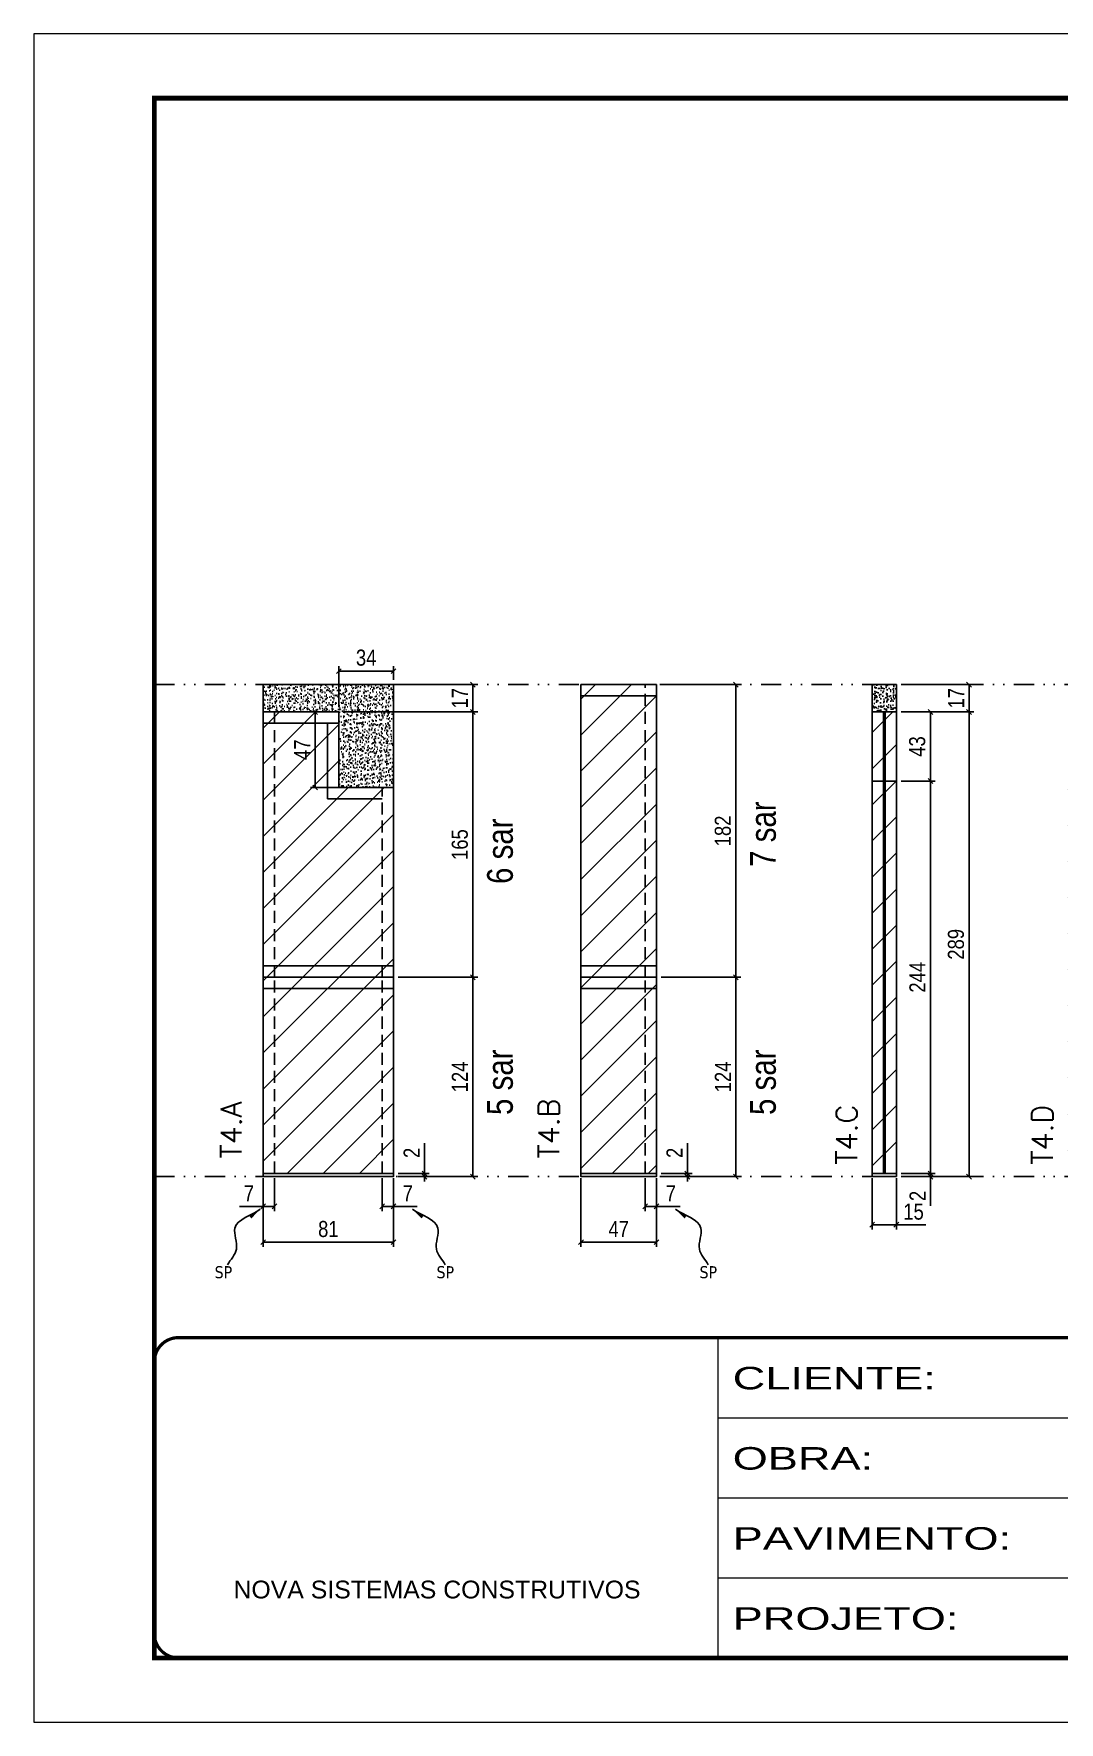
# Model space of a CAD drawing. Extents: x 14400 to 27878, y -21631 to 6985.
# Drawn here: x 15998 to 16636, y -7848 to -6798 of the extents above; entities that cross this region are included whole.
import ezdxf

# ---------------------------------------------------------------- set-up
doc = ezdxf.new("R2010")
doc.units = 0
for name, pattern in [('CONTINUO', [0]), ('DASHED', [0.75, 0.5, -0.25]), ('DIVIDE2', [0.625, 0.25, -0.125, 0, -0.125, 0, -0.125]), ('HIDDEN', [0.375, 0.25, -0.125])]:
    doc.linetypes.add(name, pattern=pattern)
for name, color, linetype in [('COTA', 241, 'Continuous'), ('NOMENCLATURA', 7, 'Continuous'), ('Nível', 160, 'Continuous'), ('Painéis', 200, 'Continuous'), ('SARR_2.2x7', 40, 'Continuous'), ('texto', 7, 'Continuous')]:
    doc.layers.add(name, color=color, linetype=linetype)
for name, color, linetype, lineweight in [('Folhas', 255, 'Continuous', 9), ('Hachura', 251, 'Continuous', 9), ('SARRAFO DE PRESSAO', 251, 'DASHED', 9), ('Texto Seção', 7, 'Continuous', 15)]:
    doc.layers.add(name, color=color, linetype=linetype, lineweight=lineweight)
doc.styles.add('ARIAL', font='arial.ttf')
doc.styles.add('ARIAL_NARROW', font='ARIALN.TTF', dxfattribs={"height": 0.2})
doc.styles.add('COTA TECNICA', font='techl___.ttf', dxfattribs={"height": 10})
doc.styles.add('COTA TECNICA-50', font='techl___.ttf', dxfattribs={"height": 10})
doc.styles.add('REGUA-120', font='ROMANS.shx', dxfattribs={"height": 15})
doc.styles.get("Standard").update_dxf_attribs({"font": 'arial.ttf'})
doc.styles.add('Tecnologia', font='')
doc.styles.get('Tecnologia').set_extended_font_data('Forgotten Futurist')
doc.dimstyles.new('COTA PAINEL-50', dxfattribs={"dimtxt": 10, "dimasz": 3, "dimexe": 3, "dimexo": 3, "dimgap": 3, "dimtad": 1, "dimdec": 1, "dimzin": 12, "dimdsep": 46, "dimtxsty": 'COTA TECNICA-50', "dimblk1": 'OBLIQUE', "dimblk2": 'OBLIQUE', "dimsah": 1, "dimcen": 0.9, "dimclrd": 4, "dimclre": 4, "dimclrt": 240, "dimadec": 1, "dimazin": 3, "dimtfac": 1, "dimtdec": 1, "dimtmove": 0, "dimatfit": 3, "dimfxl": 1, "dimtolj": 1, "dimtzin": 12, "dimarcsym": 0})
doc.dimstyles.new('PAINEL', dxfattribs={"dimtxt": 10, "dimasz": 3, "dimexe": 3, "dimexo": 3, "dimgap": 3, "dimtad": 1, "dimdec": 1, "dimzin": 12, "dimdsep": 46, "dimtxsty": 'COTA TECNICA', "dimblk1": 'OBLIQUE', "dimblk2": 'OBLIQUE', "dimsah": 1, "dimcen": 0.9, "dimclrd": 4, "dimclre": 4, "dimclrt": 240, "dimadec": 1, "dimazin": 3, "dimtfac": 1, "dimtdec": 1, "dimtmove": 0, "dimatfit": 3, "dimfxl": 1, "dimtolj": 1, "dimtzin": 12, "dimarcsym": 0})
doc.dimstyles.get("Standard").update_dxf_attribs({"dimtxt": 0.18, "dimasz": 0.18, "dimexe": 0.18, "dimexo": 0.0625, "dimgap": 0.09, "dimtad": 0, "dimtih": 1, "dimtoh": 1, "dimdec": 4, "dimzin": 0, "dimdsep": 46, "dimtxsty": 'Standard', "dimcen": 0.09, "dimadec": 0, "dimazin": 0, "dimtfac": 1, "dimtdec": 4, "dimtofl": 0, "dimtmove": 0, "dimatfit": 3, "dimfxl": 1, "dimtolj": 1, "dimtzin": 0, "dimarcsym": 0})

# ---------------------------------------------------------------- blocks, each defined once
blk = doc.blocks.new('9999999999')
at = {"color": 30, "linetype": 'CONTINUO'}
for p, q in [((98564.6, 34230.2), (98564.6, 34429.4)), ((98564.6, 34379.6), (99584, 34379.6)), ((98564.6, 34329.8), (99488, 34329.8)), ((98564.6, 34280), (99488, 34280))]:
    blk.add_line(p, q, dxfattribs=at)
at = {"color": 30, "linetype": 'CONTINUO', "const_width": 2}
blk.add_lwpolyline([(99584, 34230.2), (99584, 34414.4, 0.414214), (99569, 34429.4), (98229, 34429.4, 0.414214), (98214, 34414.4), (98214, 34245.2, 0.414214), (98229, 34230.2), (99584, 34230.2)], format="xyb", dxfattribs=at)
at = {"layer": 'Folhas'}
blk.add_lwpolyline([(98139, 34190.2), (99624, 34190.2), (99624, 35240.2), (98139, 35240.2)], close=True, dxfattribs=at)
at = {"layer": 'Folhas', "color": 30, "const_width": 3}
blk.add_lwpolyline([(98214, 34230.2), (99584, 34230.2), (99584, 35200.2), (98214, 35200.2)], close=True, dxfattribs=at)
at = {"color": 7, "linetype": 'Continuous', "ltscale": 5, "style": 'ARIAL'}
blk.add_text('NOVA SISTEMAS CONSTRUTIVOS', height=11.059, dxfattribs=at).set_placement((98263.2, 34267.2))
at = {"layer": 'Folhas', "color": 7, "style": 'Tecnologia', "width": 1.5}
for s, p in [('CLIENTE:', (98573.7, 34397.2)), ('OBRA:', (98573.7, 34347.3)), ('PAVIMENTO:', (98573.7, 34297.5)), ('PROJETO:', (98573.7, 34247.7))]:
    blk.add_text(s, height=14, dxfattribs=at).set_placement(p)
blk = doc.blocks.new('_Oblique')
at = {"color": 0, "linetype": 'ByBlock', "lineweight": -2}
blk.add_line((-0.5, -0.5), (0.5, 0.5), dxfattribs=at)
blk = doc.blocks.new('*D2372')
at = {"layer": 'COTA', "color": 4, "lineweight": -2, "transparency": 16777216}
for p, q in [((16141.2, -7509.9), (16141.2, -7552.6)), ((16222.2, -7509.9), (16222.2, -7552.6)), ((16222.2, -7549.6), (16141.2, -7549.6))]:
    blk.add_line(p, q, dxfattribs=at)
at = {"layer": 'Defpoints', "color": 0, "transparency": 16777216}
for p in [(16141.2, -7506.9), (16222.2, -7506.9), (16141.2, -7549.6)]:
    blk.add_point(p, dxfattribs=at)
at = {"layer": 'COTA', "color": 4, "lineweight": -2, "transparency": 16777216, "xscale": 3, "yscale": 3, "zscale": 3, "rotation": 180}
blk.add_blockref('_Oblique', (16141.2, -7549.6), dxfattribs=at)
at = {"layer": 'COTA', "color": 4, "lineweight": -2, "transparency": 16777216, "xscale": 3, "yscale": 3, "zscale": 3}
blk.add_blockref('_Oblique', (16222.2, -7549.6), dxfattribs=at)
at = {"layer": 'COTA', "color": 240, "transparency": 16777216, "insert": (16181.7, -7541.5), "char_height": 10, "attachment_point": 5, "style": 'COTA TECNICA'}
blk.add_mtext('\\A1;81', dxfattribs=at)
blk = doc.blocks.new('*D2373')
at = {"layer": 'COTA', "color": 4, "lineweight": -2, "transparency": 16777216}
for p, q in [((16215.2, -7509.9), (16215.2, -7530.4)), ((16222.2, -7511.9), (16222.2, -7530.4)), ((16215.2, -7527.4), (16222.2, -7527.4)), ((16222.2, -7527.4), (16236.9, -7527.4))]:
    blk.add_line(p, q, dxfattribs=at)
at = {"layer": 'Defpoints', "color": 0, "transparency": 16777216}
for p in [(16215.2, -7506.9), (16222.2, -7508.9), (16222.2, -7527.4)]:
    blk.add_point(p, dxfattribs=at)
at = {"layer": 'COTA', "color": 4, "lineweight": -2, "transparency": 16777216, "xscale": 3, "yscale": 3, "zscale": 3, "rotation": 180}
blk.add_blockref('_Oblique', (16215.2, -7527.4), dxfattribs=at)
at = {"layer": 'COTA', "color": 4, "lineweight": -2, "transparency": 16777216, "xscale": 3, "yscale": 3, "zscale": 3}
blk.add_blockref('_Oblique', (16222.2, -7527.4), dxfattribs=at)
at = {"layer": 'COTA', "color": 240, "transparency": 16777216, "insert": (16231.1, -7519.3), "char_height": 10, "attachment_point": 5, "style": 'COTA TECNICA-50'}
blk.add_mtext('\\A1;7', dxfattribs=at)
blk = doc.blocks.new('*D2374')
at = {"layer": 'COTA', "color": 4, "lineweight": -2, "transparency": 16777216}
for p, q in [((16141.2, -7511.9), (16141.2, -7530.4)), ((16148.2, -7509.9), (16148.2, -7530.4)), ((16141.2, -7527.4), (16126.5, -7527.4)), ((16148.2, -7527.4), (16141.2, -7527.4))]:
    blk.add_line(p, q, dxfattribs=at)
at = {"layer": 'Defpoints', "color": 0, "transparency": 16777216}
for p in [(16148.2, -7506.9), (16141.2, -7508.9), (16141.2, -7527.4)]:
    blk.add_point(p, dxfattribs=at)
at = {"layer": 'COTA', "color": 4, "lineweight": -2, "transparency": 16777216, "xscale": 3, "yscale": 3, "zscale": 3, "rotation": 180}
blk.add_blockref('_Oblique', (16141.2, -7527.4), dxfattribs=at)
at = {"layer": 'COTA', "color": 4, "lineweight": -2, "transparency": 16777216, "xscale": 3, "yscale": 3, "zscale": 3}
blk.add_blockref('_Oblique', (16148.2, -7527.4), dxfattribs=at)
at = {"layer": 'COTA', "color": 240, "transparency": 16777216, "insert": (16132.3, -7519.3), "char_height": 10, "attachment_point": 5, "style": 'COTA TECNICA-50'}
blk.add_mtext('\\A1;7', dxfattribs=at)
blk = doc.blocks.new('*D2391')
at = {"layer": 'COTA', "color": 4, "linetype": 'ByBlock', "lineweight": -2, "transparency": 16777216}
for p, q in [((16225.2, -7384.9), (16274.6, -7384.9)), ((16271.6, -7508.9), (16271.6, -7384.9)), ((16225.2, -7508.9), (16274.6, -7508.9))]:
    blk.add_line(p, q, dxfattribs=at)
at = {"layer": 'Defpoints', "color": 0, "linetype": 'ByBlock', "transparency": 16777216}
for p in [(16222.2, -7384.9), (16271.6, -7384.9), (16222.2, -7508.9)]:
    blk.add_point(p, dxfattribs=at)
at = {"layer": 'COTA', "color": 4, "linetype": 'ByBlock', "lineweight": -2, "transparency": 16777216, "xscale": 3, "yscale": 3, "zscale": 3}
for p, rotation in [((16271.6, -7384.9), 90), ((16271.6, -7508.9), 270)]:
    blk.add_blockref('_Oblique', p, dxfattribs=dict(at, rotation=rotation))
at = {"layer": 'COTA', "color": 240, "linetype": 'ByBlock', "transparency": 16777216, "insert": (16263.5, -7446.9), "char_height": 10, "attachment_point": 5, "rotation": 90, "style": 'COTA TECNICA'}
blk.add_mtext('\\A1;124', dxfattribs=at)
blk = doc.blocks.new('*D2375')
at = {"layer": 'COTA', "color": 4, "lineweight": -2, "transparency": 16777216}
for p, q in [((16241.5, -7506.9), (16241.5, -7488.1)), ((16225.2, -7506.9), (16244.5, -7506.9)), ((16241.5, -7508.9), (16241.5, -7506.9)), ((16225.2, -7508.9), (16244.5, -7508.9)), ((16241.5, -7508.9), (16241.5, -7511.9))]:
    blk.add_line(p, q, dxfattribs=at)
at = {"layer": 'Defpoints', "color": 0, "transparency": 16777216}
for p in [(16222.2, -7506.9), (16222.2, -7508.9), (16241.5, -7508.9)]:
    blk.add_point(p, dxfattribs=at)
at = {"layer": 'COTA', "color": 4, "lineweight": -2, "transparency": 16777216, "xscale": 3, "yscale": 3, "zscale": 3}
for p, rotation in [((16241.5, -7506.9), 270), ((16241.5, -7508.9), 90)]:
    blk.add_blockref('_Oblique', p, dxfattribs=dict(at, rotation=rotation))
at = {"layer": 'COTA', "color": 240, "transparency": 16777216, "insert": (16233.5, -7494.1), "char_height": 10, "attachment_point": 5, "rotation": 90, "style": 'COTA TECNICA-50'}
blk.add_mtext('\\A1;2', dxfattribs=at)
blk = doc.blocks.new('*D2392')
at = {"layer": 'COTA', "color": 4, "linetype": 'ByBlock', "lineweight": -2, "transparency": 16777216}
for p, q in [((16225.2, -7384.9), (16274.6, -7384.9)), ((16271.6, -7508.9), (16271.6, -7384.9)), ((16225.2, -7508.9), (16274.6, -7508.9))]:
    blk.add_line(p, q, dxfattribs=at)
at = {"layer": 'Defpoints', "color": 0, "linetype": 'ByBlock', "transparency": 16777216}
for p in [(16222.2, -7384.9), (16271.6, -7384.9), (16222.2, -7508.9)]:
    blk.add_point(p, dxfattribs=at)
at = {"layer": 'COTA', "color": 4, "linetype": 'ByBlock', "lineweight": -2, "transparency": 16777216, "xscale": 3, "yscale": 3, "zscale": 3}
for p, rotation in [((16271.6, -7384.9), 90), ((16271.6, -7508.9), 270)]:
    blk.add_blockref('_Oblique', p, dxfattribs=dict(at, rotation=rotation))
at = {"layer": 'COTA', "color": 240, "linetype": 'ByBlock', "transparency": 16777216, "insert": (16263.5, -7446.9), "char_height": 10, "attachment_point": 5, "rotation": 90, "style": 'COTA TECNICA'}
blk.add_mtext('\\A1;124', dxfattribs=at)
blk = doc.blocks.new('*D2393')
at = {"layer": 'COTA', "color": 4, "lineweight": -2, "transparency": 16777216}
for p, q in [((16191.2, -7219.9), (16274.6, -7219.9)), ((16271.6, -7384.9), (16271.6, -7219.9)), ((16225.2, -7384.9), (16274.6, -7384.9))]:
    blk.add_line(p, q, dxfattribs=at)
at = {"layer": 'Defpoints', "color": 0, "transparency": 16777216}
for p in [(16188.2, -7219.9), (16271.6, -7219.9), (16222.2, -7384.9)]:
    blk.add_point(p, dxfattribs=at)
at = {"layer": 'COTA', "color": 4, "lineweight": -2, "transparency": 16777216, "xscale": 3, "yscale": 3, "zscale": 3}
for p, rotation in [((16271.6, -7219.9), 90), ((16271.6, -7384.9), 270)]:
    blk.add_blockref('_Oblique', p, dxfattribs=dict(at, rotation=rotation))
at = {"layer": 'COTA', "color": 240, "transparency": 16777216, "insert": (16263.5, -7302.4), "char_height": 10, "attachment_point": 5, "rotation": 90, "style": 'COTA TECNICA'}
blk.add_mtext('\\A1;165', dxfattribs=at)
blk = doc.blocks.new('*D2376')
at = {"layer": 'COTA', "color": 4, "lineweight": -2, "transparency": 16777216}
for p, q in [((16338.8, -7509.9), (16338.8, -7552.6)), ((16385.8, -7509.9), (16385.8, -7552.6)), ((16338.8, -7549.6), (16385.8, -7549.6))]:
    blk.add_line(p, q, dxfattribs=at)
at = {"layer": 'Defpoints', "color": 0, "transparency": 16777216}
for p in [(16338.8, -7506.9), (16385.8, -7506.9), (16385.8, -7549.6)]:
    blk.add_point(p, dxfattribs=at)
at = {"layer": 'COTA', "color": 4, "lineweight": -2, "transparency": 16777216, "xscale": 3, "yscale": 3, "zscale": 3, "rotation": 180}
blk.add_blockref('_Oblique', (16338.8, -7549.6), dxfattribs=at)
at = {"layer": 'COTA', "color": 4, "lineweight": -2, "transparency": 16777216, "xscale": 3, "yscale": 3, "zscale": 3}
blk.add_blockref('_Oblique', (16385.8, -7549.6), dxfattribs=at)
at = {"layer": 'COTA', "color": 240, "transparency": 16777216, "insert": (16362.3, -7541.5), "char_height": 10, "attachment_point": 5, "style": 'COTA TECNICA'}
blk.add_mtext('\\A1;47', dxfattribs=at)
blk = doc.blocks.new('*D2377')
at = {"layer": 'COTA', "color": 4, "lineweight": -2, "transparency": 16777216}
for p, q in [((16378.8, -7509.9), (16378.8, -7530.4)), ((16385.8, -7511.9), (16385.8, -7530.4)), ((16378.8, -7527.4), (16385.8, -7527.4)), ((16385.8, -7527.4), (16400.5, -7527.4))]:
    blk.add_line(p, q, dxfattribs=at)
at = {"layer": 'Defpoints', "color": 0, "transparency": 16777216}
for p in [(16378.8, -7506.9), (16385.8, -7508.9), (16385.8, -7527.4)]:
    blk.add_point(p, dxfattribs=at)
at = {"layer": 'COTA', "color": 4, "lineweight": -2, "transparency": 16777216, "xscale": 3, "yscale": 3, "zscale": 3, "rotation": 180}
blk.add_blockref('_Oblique', (16378.8, -7527.4), dxfattribs=at)
at = {"layer": 'COTA', "color": 4, "lineweight": -2, "transparency": 16777216, "xscale": 3, "yscale": 3, "zscale": 3}
blk.add_blockref('_Oblique', (16385.8, -7527.4), dxfattribs=at)
at = {"layer": 'COTA', "color": 240, "transparency": 16777216, "insert": (16394.7, -7519.3), "char_height": 10, "attachment_point": 5, "style": 'COTA TECNICA-50'}
blk.add_mtext('\\A1;7', dxfattribs=at)
blk = doc.blocks.new('*D2378')
at = {"layer": 'COTA', "color": 4, "lineweight": -2, "transparency": 16777216}
for p, q in [((16405, -7506.9), (16405, -7488.1)), ((16388.8, -7506.9), (16408, -7506.9)), ((16405, -7508.9), (16405, -7506.9)), ((16388.8, -7508.9), (16408, -7508.9)), ((16405, -7508.9), (16405, -7511.9))]:
    blk.add_line(p, q, dxfattribs=at)
at = {"layer": 'Defpoints', "color": 0, "transparency": 16777216}
for p in [(16385.8, -7506.9), (16385.8, -7508.9), (16405, -7508.9)]:
    blk.add_point(p, dxfattribs=at)
at = {"layer": 'COTA', "color": 4, "lineweight": -2, "transparency": 16777216, "xscale": 3, "yscale": 3, "zscale": 3}
for p, rotation in [((16405, -7506.9), 270), ((16405, -7508.9), 90)]:
    blk.add_blockref('_Oblique', p, dxfattribs=dict(at, rotation=rotation))
at = {"layer": 'COTA', "color": 240, "transparency": 16777216, "insert": (16397, -7494.1), "char_height": 10, "attachment_point": 5, "rotation": 90, "style": 'COTA TECNICA-50'}
blk.add_mtext('\\A1;2', dxfattribs=at)
blk = doc.blocks.new('*D2379')
at = {"layer": 'COTA', "color": 4, "lineweight": -2, "transparency": 16777216}
for p, q in [((16520, -7509.9), (16520, -7541.8)), ((16535, -7509.9), (16535, -7541.8)), ((16520, -7538.8), (16535, -7538.8)), ((16535, -7538.8), (16553.4, -7538.8))]:
    blk.add_line(p, q, dxfattribs=at)
at = {"layer": 'Defpoints', "color": 0, "transparency": 16777216}
for p in [(16520, -7506.9), (16535, -7506.9), (16535, -7538.8)]:
    blk.add_point(p, dxfattribs=at)
at = {"layer": 'COTA', "color": 4, "lineweight": -2, "transparency": 16777216, "xscale": 3, "yscale": 3, "zscale": 3, "rotation": 180}
blk.add_blockref('_Oblique', (16520, -7538.8), dxfattribs=at)
at = {"layer": 'COTA', "color": 4, "lineweight": -2, "transparency": 16777216, "xscale": 3, "yscale": 3, "zscale": 3}
blk.add_blockref('_Oblique', (16535, -7538.8), dxfattribs=at)
at = {"layer": 'COTA', "color": 240, "transparency": 16777216, "insert": (16545.7, -7530.7), "char_height": 10, "attachment_point": 5, "style": 'COTA TECNICA'}
blk.add_mtext('\\A1;15', dxfattribs=at)
blk = doc.blocks.new('*D2380')
at = {"layer": 'COTA', "color": 4, "lineweight": -2, "transparency": 16777216}
for p, q in [((16538, -7506.9), (16559.2, -7506.9)), ((16556.2, -7506.9), (16556.2, -7503.9)), ((16556.2, -7506.9), (16556.2, -7508.9)), ((16538, -7508.9), (16559.2, -7508.9)), ((16556.2, -7508.9), (16556.2, -7527))]:
    blk.add_line(p, q, dxfattribs=at)
at = {"layer": 'Defpoints', "color": 0, "transparency": 16777216}
for p in [(16535, -7506.9), (16556.2, -7506.9), (16535, -7508.9)]:
    blk.add_point(p, dxfattribs=at)
at = {"layer": 'COTA', "color": 4, "lineweight": -2, "transparency": 16777216, "xscale": 3, "yscale": 3, "zscale": 3}
for p, rotation in [((16556.2, -7506.9), 270), ((16556.2, -7508.9), 90)]:
    blk.add_blockref('_Oblique', p, dxfattribs=dict(at, rotation=rotation))
at = {"layer": 'COTA', "color": 240, "transparency": 16777216, "insert": (16548.2, -7520.9), "char_height": 10, "attachment_point": 5, "rotation": 90, "style": 'COTA TECNICA-50'}
blk.add_mtext('\\A1;2', dxfattribs=at)
blk = doc.blocks.new('*D2381')
at = {"layer": 'COTA', "color": 4, "lineweight": -2, "transparency": 16777216}
for p, q in [((16538, -7219.9), (16583.2, -7219.9)), ((16580.2, -7508.9), (16580.2, -7219.9)), ((16538, -7508.9), (16583.2, -7508.9))]:
    blk.add_line(p, q, dxfattribs=at)
at = {"layer": 'Defpoints', "color": 0, "transparency": 16777216}
for p in [(16535, -7219.9), (16580.2, -7219.9), (16535, -7508.9)]:
    blk.add_point(p, dxfattribs=at)
at = {"layer": 'COTA', "color": 4, "lineweight": -2, "transparency": 16777216, "xscale": 3, "yscale": 3, "zscale": 3}
for p, rotation in [((16580.2, -7219.9), 90), ((16580.2, -7508.9), 270)]:
    blk.add_blockref('_Oblique', p, dxfattribs=dict(at, rotation=rotation))
at = {"layer": 'COTA', "color": 240, "transparency": 16777216, "insert": (16572.1, -7364.4), "char_height": 10, "attachment_point": 5, "rotation": 90, "style": 'COTA TECNICA-50'}
blk.add_mtext('\\A1;289', dxfattribs=at)
blk = doc.blocks.new('*D2394')
at = {"layer": 'COTA', "color": 4, "lineweight": -2, "transparency": 16777216}
for p, q in [((16538, -7202.9), (16583.2, -7202.9)), ((16580.2, -7219.9), (16580.2, -7202.9)), ((16538, -7219.9), (16583.2, -7219.9))]:
    blk.add_line(p, q, dxfattribs=at)
at = {"layer": 'Defpoints', "color": 0, "transparency": 16777216}
for p in [(16535, -7202.9), (16580.2, -7202.9), (16535, -7219.9)]:
    blk.add_point(p, dxfattribs=at)
at = {"layer": 'COTA', "color": 4, "lineweight": -2, "transparency": 16777216, "xscale": 3, "yscale": 3, "zscale": 3}
for p, rotation in [((16580.2, -7202.9), 90), ((16580.2, -7219.9), 270)]:
    blk.add_blockref('_Oblique', p, dxfattribs=dict(at, rotation=rotation))
at = {"layer": 'COTA', "color": 240, "transparency": 16777216, "insert": (16572.2, -7211.4), "char_height": 10, "attachment_point": 5, "rotation": 90, "style": 'COTA TECNICA'}
blk.add_mtext('\\A1;17', dxfattribs=at)
blk = doc.blocks.new('*D2390')
at = {"layer": 'COTA', "color": 4, "lineweight": -2, "transparency": 16777216}
for p, q in [((16186.2, -7202.9), (16274.6, -7202.9)), ((16271.6, -7219.9), (16271.6, -7202.9)), ((16191.2, -7219.9), (16274.6, -7219.9))]:
    blk.add_line(p, q, dxfattribs=at)
at = {"layer": 'Defpoints', "color": 0, "transparency": 16777216}
for p in [(16183.2, -7202.9), (16271.6, -7202.9), (16188.2, -7219.9)]:
    blk.add_point(p, dxfattribs=at)
at = {"layer": 'COTA', "color": 4, "lineweight": -2, "transparency": 16777216, "xscale": 3, "yscale": 3, "zscale": 3}
for p, rotation in [((16271.6, -7202.9), 90), ((16271.6, -7219.9), 270)]:
    blk.add_blockref('_Oblique', p, dxfattribs=dict(at, rotation=rotation))
at = {"layer": 'COTA', "color": 240, "transparency": 16777216, "insert": (16263.5, -7211.4), "char_height": 10, "attachment_point": 5, "rotation": 90, "style": 'COTA TECNICA'}
blk.add_mtext('\\A1;17', dxfattribs=at)
blk = doc.blocks.new('*D2369')
at = {"layer": 'COTA', "color": 4, "linetype": 'ByBlock', "lineweight": -2, "transparency": 16777216}
for p, q in [((16388.8, -7384.9), (16438.2, -7384.9)), ((16435.2, -7508.9), (16435.2, -7384.9)), ((16388.8, -7508.9), (16438.2, -7508.9))]:
    blk.add_line(p, q, dxfattribs=at)
at = {"layer": 'Defpoints', "color": 0, "linetype": 'ByBlock', "transparency": 16777216}
for p in [(16385.8, -7384.9), (16435.2, -7384.9), (16385.8, -7508.9)]:
    blk.add_point(p, dxfattribs=at)
at = {"layer": 'COTA', "color": 4, "linetype": 'ByBlock', "lineweight": -2, "transparency": 16777216, "xscale": 3, "yscale": 3, "zscale": 3}
for p, rotation in [((16435.2, -7384.9), 90), ((16435.2, -7508.9), 270)]:
    blk.add_blockref('_Oblique', p, dxfattribs=dict(at, rotation=rotation))
at = {"layer": 'COTA', "color": 240, "linetype": 'ByBlock', "transparency": 16777216, "insert": (16427.1, -7446.9), "char_height": 10, "attachment_point": 5, "rotation": 90, "style": 'COTA TECNICA'}
blk.add_mtext('\\A1;124', dxfattribs=at)
blk = doc.blocks.new('*D2370')
at = {"layer": 'COTA', "color": 4, "linetype": 'ByBlock', "lineweight": -2, "transparency": 16777216}
for p, q in [((16388.8, -7384.9), (16438.2, -7384.9)), ((16435.2, -7508.9), (16435.2, -7384.9)), ((16388.8, -7508.9), (16438.2, -7508.9))]:
    blk.add_line(p, q, dxfattribs=at)
at = {"layer": 'Defpoints', "color": 0, "linetype": 'ByBlock', "transparency": 16777216}
for p in [(16385.8, -7384.9), (16435.2, -7384.9), (16385.8, -7508.9)]:
    blk.add_point(p, dxfattribs=at)
at = {"layer": 'COTA', "color": 4, "linetype": 'ByBlock', "lineweight": -2, "transparency": 16777216, "xscale": 3, "yscale": 3, "zscale": 3}
for p, rotation in [((16435.2, -7384.9), 90), ((16435.2, -7508.9), 270)]:
    blk.add_blockref('_Oblique', p, dxfattribs=dict(at, rotation=rotation))
at = {"layer": 'COTA', "color": 240, "linetype": 'ByBlock', "transparency": 16777216, "insert": (16427.1, -7446.9), "char_height": 10, "attachment_point": 5, "rotation": 90, "style": 'COTA TECNICA'}
blk.add_mtext('\\A1;124', dxfattribs=at)
blk = doc.blocks.new('*D2371')
at = {"layer": 'COTA', "color": 4, "lineweight": -2, "transparency": 16777216}
for p, q in [((16388.8, -7202.9), (16438.2, -7202.9)), ((16435.2, -7384.9), (16435.2, -7202.9)), ((16388.8, -7384.9), (16438.2, -7384.9))]:
    blk.add_line(p, q, dxfattribs=at)
at = {"layer": 'Defpoints', "color": 0, "transparency": 16777216}
for p in [(16385.8, -7202.9), (16435.2, -7202.9), (16385.8, -7384.9)]:
    blk.add_point(p, dxfattribs=at)
at = {"layer": 'COTA', "color": 4, "lineweight": -2, "transparency": 16777216, "xscale": 3, "yscale": 3, "zscale": 3}
for p, rotation in [((16435.2, -7202.9), 90), ((16435.2, -7384.9), 270)]:
    blk.add_blockref('_Oblique', p, dxfattribs=dict(at, rotation=rotation))
at = {"layer": 'COTA', "color": 240, "transparency": 16777216, "insert": (16427.1, -7293.9), "char_height": 10, "attachment_point": 5, "rotation": 90, "style": 'COTA TECNICA'}
blk.add_mtext('\\A1;182', dxfattribs=at)
blk = doc.blocks.new('*D2401')
at = {"layer": 'COTA', "color": 4, "lineweight": -2, "transparency": 16777216}
for p, q in [((16188.2, -7216.9), (16188.2, -7191.5)), ((16222.2, -7199.9), (16222.2, -7191.5)), ((16188.2, -7194.5), (16222.2, -7194.5))]:
    blk.add_line(p, q, dxfattribs=at)
at = {"layer": 'Defpoints', "color": 0, "transparency": 16777216}
for p in [(16222.2, -7194.5), (16222.2, -7202.9), (16188.2, -7219.9)]:
    blk.add_point(p, dxfattribs=at)
at = {"layer": 'COTA', "color": 4, "lineweight": -2, "transparency": 16777216, "xscale": 3, "yscale": 3, "zscale": 3, "rotation": 180}
blk.add_blockref('_Oblique', (16188.2, -7194.5), dxfattribs=at)
at = {"layer": 'COTA', "color": 4, "lineweight": -2, "transparency": 16777216, "xscale": 3, "yscale": 3, "zscale": 3}
blk.add_blockref('_Oblique', (16222.2, -7194.5), dxfattribs=at)
at = {"layer": 'COTA', "color": 240, "transparency": 16777216, "insert": (16205.2, -7186.2), "char_height": 10, "attachment_point": 5, "style": 'COTA TECNICA'}
blk.add_mtext('\\A1;34', dxfattribs=at)
blk = doc.blocks.new('*D2402')
at = {"layer": 'COTA', "color": 4, "lineweight": -2, "transparency": 16777216}
for p, q in [((16185.2, -7219.9), (16170.5, -7219.9)), ((16173.5, -7219.9), (16173.5, -7266.9)), ((16185.2, -7266.9), (16170.5, -7266.9))]:
    blk.add_line(p, q, dxfattribs=at)
at = {"layer": 'Defpoints', "color": 0, "transparency": 16777216}
for p in [(16188.2, -7219.9), (16173.5, -7266.9), (16188.2, -7266.9)]:
    blk.add_point(p, dxfattribs=at)
at = {"layer": 'COTA', "color": 4, "lineweight": -2, "transparency": 16777216, "xscale": 3, "yscale": 3, "zscale": 3}
for p, rotation in [((16173.5, -7219.9), 90), ((16173.5, -7266.9), 270)]:
    blk.add_blockref('_Oblique', p, dxfattribs=dict(at, rotation=rotation))
at = {"layer": 'COTA', "color": 240, "transparency": 16777216, "insert": (16165.4, -7243.4), "char_height": 10, "attachment_point": 5, "rotation": 90, "style": 'COTA TECNICA'}
blk.add_mtext('\\A1;47', dxfattribs=at)
blk = doc.blocks.new('*D2403')
at = {"layer": 'COTA', "color": 4, "lineweight": -2, "transparency": 16777216}
for p, q in [((16538, -7262.9), (16559.2, -7262.9)), ((16556.2, -7506.9), (16556.2, -7262.9)), ((16538, -7506.9), (16559.2, -7506.9))]:
    blk.add_line(p, q, dxfattribs=at)
at = {"layer": 'Defpoints', "color": 0, "transparency": 16777216}
for p in [(16535, -7262.9), (16556.2, -7262.9), (16535, -7506.9)]:
    blk.add_point(p, dxfattribs=at)
at = {"layer": 'COTA', "color": 4, "lineweight": -2, "transparency": 16777216, "xscale": 3, "yscale": 3, "zscale": 3}
for p, rotation in [((16556.2, -7262.9), 90), ((16556.2, -7506.9), 270)]:
    blk.add_blockref('_Oblique', p, dxfattribs=dict(at, rotation=rotation))
at = {"layer": 'COTA', "color": 240, "transparency": 16777216, "insert": (16548.1, -7384.9), "char_height": 10, "attachment_point": 5, "rotation": 90, "style": 'COTA TECNICA'}
blk.add_mtext('\\A1;244', dxfattribs=at)
blk = doc.blocks.new('*D2404')
at = {"layer": 'COTA', "color": 4, "lineweight": -2, "transparency": 16777216}
for p, q in [((16538, -7219.9), (16559.2, -7219.9)), ((16556.2, -7262.9), (16556.2, -7219.9)), ((16538, -7262.9), (16559.2, -7262.9))]:
    blk.add_line(p, q, dxfattribs=at)
at = {"layer": 'Defpoints', "color": 0, "transparency": 16777216}
for p in [(16535, -7219.9), (16556.2, -7219.9), (16535, -7262.9)]:
    blk.add_point(p, dxfattribs=at)
at = {"layer": 'COTA', "color": 4, "lineweight": -2, "transparency": 16777216, "xscale": 3, "yscale": 3, "zscale": 3}
for p, rotation in [((16556.2, -7219.9), 90), ((16556.2, -7262.9), 270)]:
    blk.add_blockref('_Oblique', p, dxfattribs=dict(at, rotation=rotation))
at = {"layer": 'COTA', "color": 240, "transparency": 16777216, "insert": (16548, -7241.4), "char_height": 10, "attachment_point": 5, "rotation": 90, "style": 'COTA TECNICA'}
blk.add_mtext('\\A1;43', dxfattribs=at)

msp = doc.modelspace()

# ---------------------------------------------------------------- hatches: boundary and pattern name
at = {"layer": 'COTA'}
h = msp.add_hatch(dxfattribs=at)
h.set_pattern_fill('AR-CONC', color=256, scale=0.03)
h.set_pattern_definition([(50, (-332.0075, 0), (5.4655401, -0.4781726), [0.5715, -6.2865]), (355, (-332.0075, 0), (-1.0573026, 5.7317054), [0.4572, -5.0292175]), (100.451445, (-331.552, -0.04), (4.4082374, 5.2535326), [0.4857003, -5.3427073]), (46.1842, (-332.0075, 1.524), (8.1323712, -1.2612698), [0.85725, -9.42975]), (96.63556, (-331.33, 1.419), (7.122124, 7.4227837), [0.7285507, -8.0140682]), (351.18415, (-332.0075, 1.524), (7.122124, 7.4227837), [0.685799, -7.543792]), (21, (-331.2455, 1.143), (4.5484317, -3.067956), [0.5715, -6.2865]), (326, (-331.2455, 1.143), (1.8540609, 5.525639), [0.4572, -5.0292]), (71.451445, (-330.8665, 0.8873), (6.4024926, 2.457683), [0.4857003, -5.3426981]), (37.5, (-332.0075, 0), (0.0926581, 2.53665117), [0, -4.96824, 0, -5.1054, 0, -5.04825]), (7.5, (-332.0075, 0), (2.00458988, 3.00541724), [0, -2.91084, 0, -4.85394, 0, -1.92405]), (327.5, (-333.7067, 0), (4.06771786, -0.17186232), [0, -1.905, 0, -5.9436, 0, -7.8867]), (317.5, (-334.4687, 0), (4.44387544, 0.7627947), [0, -2.4765, 0, -3.94716, 0, -5.6007])])
h.paths.add_polyline_path([(16188.205, -7266.891), (16222.205, -7266.891), (16222.205, -7202.891), (16141.205, -7202.891), (16141.205, -7219.891), (16188.205, -7219.891)])
h = msp.add_hatch(dxfattribs=at)
h.set_pattern_fill('AR-CONC', color=256, scale=0.03)
h.set_pattern_definition([(50, (1063.5804, -10392.176), (5.4655401, -0.4781726), [0.5715, -6.2865]), (355, (1063.5804, -10392.176), (-1.0573026, 5.7317054), [0.4572, -5.0292175]), (100.451445, (1064.036, -10392.216), (4.4082374, 5.2535326), [0.4857003, -5.3427073]), (46.1842, (1063.5804, -10390.652), (8.1323712, -1.2612698), [0.85725, -9.42975]), (96.63556, (1064.258, -10390.757), (7.122124, 7.4227837), [0.7285507, -8.0140682]), (351.18415, (1063.58, -10390.652), (7.122124, 7.4227837), [0.685799, -7.543792]), (21, (1064.3424, -10391.033), (4.5484317, -3.067956), [0.5715, -6.2865]), (326, (1064.3424, -10391.033), (1.8540609, 5.525639), [0.4572, -5.0292]), (71.451445, (1064.7214, -10391.2886), (6.4024926, 2.457683), [0.4857003, -5.3426981]), (37.5, (1063.5804, -10392.176), (0.0926581, 2.53665117), [0, -4.96824, 0, -5.1054, 0, -5.04825]), (7.5, (1063.5804, -10392.176), (2.00458988, 3.00541724), [0, -2.91084, 0, -4.85394, 0, -1.92405]), (327.5, (1061.8812, -10392.176), (4.06771786, -0.17186232), [0, -1.905, 0, -5.9436, 0, -7.8867]), (317.5, (1061.119, -10392.176), (4.44387544, 0.7627947), [0, -2.4765, 0, -3.94716, 0, -5.6007])])
h.paths.add_polyline_path([(16520.014, -7219.891), (16535.014, -7219.891), (16535.014, -7202.891), (16520.014, -7202.891)])
at = {"layer": 'Hachura'}
h = msp.add_hatch(dxfattribs=at)
h.set_pattern_fill('ANSI31', color=256, scale=5)
h.paths.add_polyline_path([(16222.205, -7384.891), (16141.205, -7384.891), (16141.205, -7506.891), (16222.205, -7506.891)])
h.paths.add_polyline_path([(16222.205, -7266.891), (16188.205, -7266.891), (16188.205, -7219.891), (16141.205, -7219.891), (16141.205, -7384.891), (16222.205, -7384.891)])
h.paths.add_polyline_path([(16385.786, -7202.891), (16338.786, -7202.891), (16338.786, -7384.891), (16385.786, -7384.891)])
h.paths.add_polyline_path([(16385.786, -7384.891), (16338.786, -7384.891), (16338.786, -7506.891), (16385.786, -7506.891)])
h.paths.add_polyline_path([(16535.014, -7262.891), (16520.014, -7262.891), (16520.014, -7506.891), (16535.014, -7506.891)])
h.paths.add_polyline_path([(16535.014, -7219.891), (16520.014, -7219.891), (16520.014, -7262.891), (16535.014, -7262.891)])
h.paths.add_polyline_path([(16660.787, -7266.891), (16641.787, -7266.891), (16641.787, -7506.891), (16660.787, -7506.891)])
h.paths.add_polyline_path([(16803.75, -7266.891), (16760.75, -7266.891), (16760.75, -7384.891), (16803.75, -7384.891)])
h.paths.add_polyline_path([(16803.75, -7384.891), (16760.75, -7384.891), (16760.75, -7506.891), (16803.75, -7506.891)])
h.paths.add_polyline_path([(16963.293, -7384.891), (16916.293, -7384.891), (16916.293, -7506.891), (16963.293, -7506.891)])
h.paths.add_polyline_path([(16963.293, -7202.891), (16916.293, -7202.891), (16916.293, -7384.891), (16963.293, -7384.891)])
h.paths.add_polyline_path([(17125.816, -7266.891), (17073.816, -7266.891), (17073.816, -7384.891), (17125.816, -7384.891)])
h.paths.add_polyline_path([(17125.816, -7384.891), (17073.816, -7384.891), (17073.816, -7506.891), (17125.816, -7506.891)])
h.paths.add_polyline_path([(17329.074, -7384.891), (17243.074, -7384.891), (17243.074, -7506.891), (17329.074, -7506.891)])
h.paths.add_polyline_path([(17329.074, -7202.891), (17246.574, -7202.891), (17246.574, -7266.891), (17243.074, -7266.891), (17243.074, -7384.891), (17329.074, -7384.891)])

# ---------------------------------------------------------------- linework, layer by layer
at = {"layer": 'COTA'}
for p, q in [((16141.205, -7202.891), (16222.205, -7202.891)), ((16141.205, -7219.891), (16141.205, -7202.891)), ((16222.205, -7266.891), (16222.205, -7202.891)), ((16188.205, -7266.891), (16181.205, -7266.891)), ((16181.205, -7266.891), (16181.205, -7273.891))]:
    msp.add_line(p, q, dxfattribs=at)
msp.add_lwpolyline([(16520.014, -7219.891), (16535.014, -7219.891), (16535.014, -7202.891), (16520.014, -7202.891)], close=True, dxfattribs=at)
at = {"layer": 'Nível', "color": 4, "linetype": 'DIVIDE2', "ltscale": 50}
for p, q in [((16073.467, -7202.891), (17443.467, -7202.891)), ((16073.467, -7508.891), (17443.467, -7508.891))]:
    msp.add_line(p, q, dxfattribs=at)
at = {"layer": 'Painéis'}
for p, q in [((16338.786, -7506.891), (16338.786, -7202.891)), ((16338.786, -7202.891), (16385.786, -7202.891)), ((16385.786, -7202.891), (16385.786, -7506.891)), ((16141.205, -7219.891), (16141.205, -7506.891)), ((16141.205, -7219.891), (16188.205, -7219.891)), ((16188.205, -7266.891), (16188.205, -7219.891)), ((16520.014, -7219.891), (16520.014, -7506.891)), ((16520.014, -7219.891), (16535.014, -7219.891)), ((16535.014, -7219.891), (16535.014, -7506.891)), ((16520.014, -7262.891), (16535.014, -7262.891)), ((16222.205, -7266.891), (16188.205, -7266.891)), ((16222.205, -7506.891), (16222.205, -7266.891)), ((16222.205, -7384.891), (16141.205, -7384.891)), ((16338.786, -7384.891), (16385.786, -7384.891)), ((16141.205, -7506.891), (16222.205, -7506.891)), ((16385.786, -7506.891), (16338.786, -7506.891)), ((16520.014, -7506.891), (16535.014, -7506.891)), ((16520.014, -7508.891), (16520.014, -7506.891)), ((16535.014, -7506.891), (16535.014, -7508.891)), ((16535.014, -7508.891), (16520.014, -7508.891))]:
    msp.add_line(p, q, dxfattribs=at)
for points in [[(16222.205, -7506.891), (16141.205, -7506.891), (16141.205, -7508.891), (16222.205, -7508.891)], [(16338.786, -7506.891), (16385.786, -7506.891), (16385.786, -7508.891), (16338.786, -7508.891)]]:
    msp.add_lwpolyline(points, close=True, dxfattribs=at)
at = {"layer": 'SARR_2.2x7', "linetype": 'HIDDEN', "ltscale": 30}
for p, q in [((16378.786, -7384.891), (16378.786, -7202.891)), ((16148.205, -7384.891), (16148.205, -7219.891)), ((16215.205, -7384.891), (16215.205, -7266.891)), ((16148.205, -7506.891), (16148.205, -7384.891)), ((16215.205, -7506.891), (16215.205, -7384.891)), ((16378.786, -7506.891), (16378.786, -7384.891))]:
    msp.add_line(p, q, dxfattribs=at)
at = {"layer": 'SARR_2.2x7'}
for p, q in [((16338.786, -7209.891), (16385.786, -7209.891)), ((16527.014, -7219.891), (16527.014, -7506.891)), ((16528.014, -7219.891), (16528.014, -7506.891)), ((16141.205, -7226.891), (16188.205, -7226.891)), ((16181.205, -7266.891), (16181.205, -7226.891)), ((16215.205, -7273.891), (16181.205, -7273.891)), ((16222.205, -7377.891), (16141.205, -7377.891)), ((16338.786, -7377.891), (16385.786, -7377.891)), ((16222.205, -7391.891), (16141.205, -7391.891)), ((16338.786, -7391.891), (16385.786, -7391.891))]:
    msp.add_line(p, q, dxfattribs=at)

# ---------------------------------------------------------------- block references
at = {"layer": 'SARRAFO DE PRESSAO', "color": 6, "linetype": 'ByBlock'}
msp.add_blockref('9999999999', (-82140.511, -42038.379), dxfattribs=at)

# ---------------------------------------------------------------- texts
at = {"layer": 'NOMENCLATURA', "style": 'ARIAL_NARROW'}
for s, p in [('7 sar', (16460.029, -7316.262)), ('6 sar', (16296.448, -7326.895)), ('5 sar', (16296.448, -7470.567)), ('5 sar', (16460.029, -7470.567))]:
    msp.add_text(s, height=16, rotation=90, dxfattribs=at).set_placement(p)
at = {"layer": 'texto', "color": 0, "char_height": 7.5, "attachment_point": 5}
for insert in [(16116.428, -7568.382), (16254.452, -7568.382), (16418.033, -7568.382)]:
    msp.add_mtext('{\\fTahoma|b0|i0|c0|p34;\\C4;SP}', dxfattribs=dict(at, insert=insert))
at = {"layer": 'Texto Seção', "char_height": 13, "attachment_point": 7, "rotation": 90, "style": 'REGUA-120'}
for s, insert, width in [('T4.A', (16127.734, -7497.639), 285.32988), ('T4.B', (16325.315, -7497.639), 285.32988), ('T4.C', (16510.564, -7501.479), 370.6998), ('T4.D', (16632.337, -7501.479), 370.6998)]:
    msp.add_mtext(s, dxfattribs=dict(at, insert=insert, width=width))

# ---------------------------------------------------------------- dimensions: what is measured, and where the dimension line sits
at = {"layer": 'COTA'}
for base, p1, p2, dimstyle, picture, middle in [((16222.205, -7194.462), (16188.205, -7219.891), (16222.205, -7202.891), 'PAINEL', '*D2401', (16205.205, -7186.243)), ((16222.205, -7527.401), (16215.205, -7506.891), (16222.205, -7508.891), 'COTA PAINEL-50', '*D2373', (16231.07, -7519.328))]:
    dim = msp.add_linear_dim(base=base, p1=p1, p2=p2, dimstyle=dimstyle, dxfattribs=at)
    dim.commit()
    dim.dimension.update_dxf_attribs({"geometry": picture, "text_midpoint": middle})
for base, p1, p2, angle, dimstyle, picture, middle in [((16271.572, -7202.891), (16188.205, -7219.891), (16183.205, -7202.891), 90, 'PAINEL', '*D2390', (16263.499, -7211.391)), ((16435.153, -7202.891), (16385.786, -7384.891), (16385.786, -7202.891), 90, 'PAINEL', '*D2371', (16427.058, -7293.891)), ((16580.225, -7202.891), (16535.014, -7219.891), (16535.014, -7202.891), 90, 'PAINEL', '*D2394', (16572.152, -7211.391)), ((16173.522, -7266.891), (16188.205, -7219.891), (16188.205, -7266.891), 90, 'PAINEL', '*D2402', (16165.449, -7243.391)), ((16271.572, -7219.891), (16222.205, -7384.891), (16188.205, -7219.891), 90, 'PAINEL', '*D2393', (16263.462, -7302.391)), ((16580.225, -7219.891), (16535.014, -7508.891), (16535.014, -7219.891), 90, 'COTA PAINEL-50', '*D2381', (16572.122, -7364.391)), ((16556.208, -7262.891), (16535.014, -7506.891), (16535.014, -7262.891), 90, 'PAINEL', '*D2403', (16548.134, -7384.891)), ((16141.205, -7527.401), (16148.205, -7506.891), (16141.205, -7508.891), 180, 'COTA PAINEL-50', '*D2374', (16132.339, -7519.328)), ((16385.786, -7527.401), (16378.786, -7506.891), (16385.786, -7508.891), 0, 'COTA PAINEL-50', '*D2377', (16394.651, -7519.328))]:
    dim = msp.add_linear_dim(base=base, p1=p1, p2=p2, angle=angle, dimstyle=dimstyle, dxfattribs=at)
    dim.commit()
    dim.dimension.update_dxf_attribs({"geometry": picture, "text_midpoint": middle})
for base, p1, p2, angle, override, picture, middle in [((16556.208, -7219.891), (16535.014, -7262.891), (16535.014, -7219.891), 90, {"dimtmove": 1}, '*D2404', (16547.988, -7241.391)), ((16141.205, -7549.569), (16222.205, -7506.891), (16141.205, -7506.891), 180, {"dimarcsym": 2}, '*D2372', (16181.705, -7541.474)), ((16385.786, -7549.569), (16338.786, -7506.891), (16385.786, -7506.891), 0, {"dimarcsym": 2}, '*D2376', (16362.286, -7541.496))]:
    dim = msp.add_linear_dim(base=base, p1=p1, p2=p2, angle=angle, dimstyle='PAINEL', override=override, dxfattribs=at)
    dim.commit()
    dim.dimension.update_dxf_attribs({"geometry": picture, "text_midpoint": middle})
at = {"layer": 'COTA', "linetype": 'ByBlock'}
for p1, p2, picture, middle in [((16222.205, -7508.891), (16222.205, -7384.891), '*D2391', (16263.499, -7446.891)), ((16222.205, -7508.891), (16222.205, -7384.891), '*D2392', (16263.499, -7446.891)), ((16385.786, -7508.891), (16385.786, -7384.891), '*D2369', (16427.08, -7446.891)), ((16385.786, -7508.891), (16385.786, -7384.891), '*D2370', (16427.08, -7446.891))]:
    dim = msp.add_aligned_dim(p1=p1, p2=p2, distance=-49.367, dimstyle='PAINEL', dxfattribs=at)
    dim.commit()
    dim.dimension.update_dxf_attribs({"geometry": picture, "text_midpoint": middle})
at = {"layer": 'COTA'}
for base, p1, p2, picture, middle in [((16241.463, -7508.891), (16222.205, -7506.891), (16222.205, -7508.891), '*D2375', (16241.463, -7494.144)), ((16405.044, -7508.891), (16385.786, -7506.891), (16385.786, -7508.891), '*D2378', (16405.044, -7494.144)), ((16556.208, -7506.891), (16535.014, -7508.891), (16535.014, -7506.891), '*D2380', (16556.208, -7520.946))]:
    dim = msp.add_linear_dim(base=base, p1=p1, p2=p2, angle=90, dimstyle='COTA PAINEL-50', dxfattribs=at)
    dim.commit()
    dim.dimension.update_dxf_attribs({"geometry": picture, "text_midpoint": middle, "dimtype": 160})
dim = msp.add_linear_dim(base=(16535.014, -7538.785), p1=(16520.014, -7506.891), p2=(16535.014, -7506.891), dimstyle='PAINEL', override={"dimarcsym": 2}, dxfattribs=at)
dim.commit()
dim.dimension.update_dxf_attribs({"geometry": '*D2379', "text_midpoint": (16545.7, -7530.675)})

# ---------------------------------------------------------------- leaders
at = {"layer": 'COTA', "path_type": 1}
for points in [[(16139.376, -7529.072), (16123.591, -7540.907), (16124.516, -7553.913), (16118.963, -7563.695)], [(16234.034, -7529.072), (16249.819, -7540.907), (16248.894, -7553.913), (16254.446, -7563.695)], [(16397.615, -7529.072), (16413.4, -7540.907), (16412.475, -7553.913), (16418.028, -7563.695)]]:
    msp.add_leader(points, dimstyle='Standard', override={"dimasz": 8}, dxfattribs=at)

doc.saveas('drawing.dxf')
